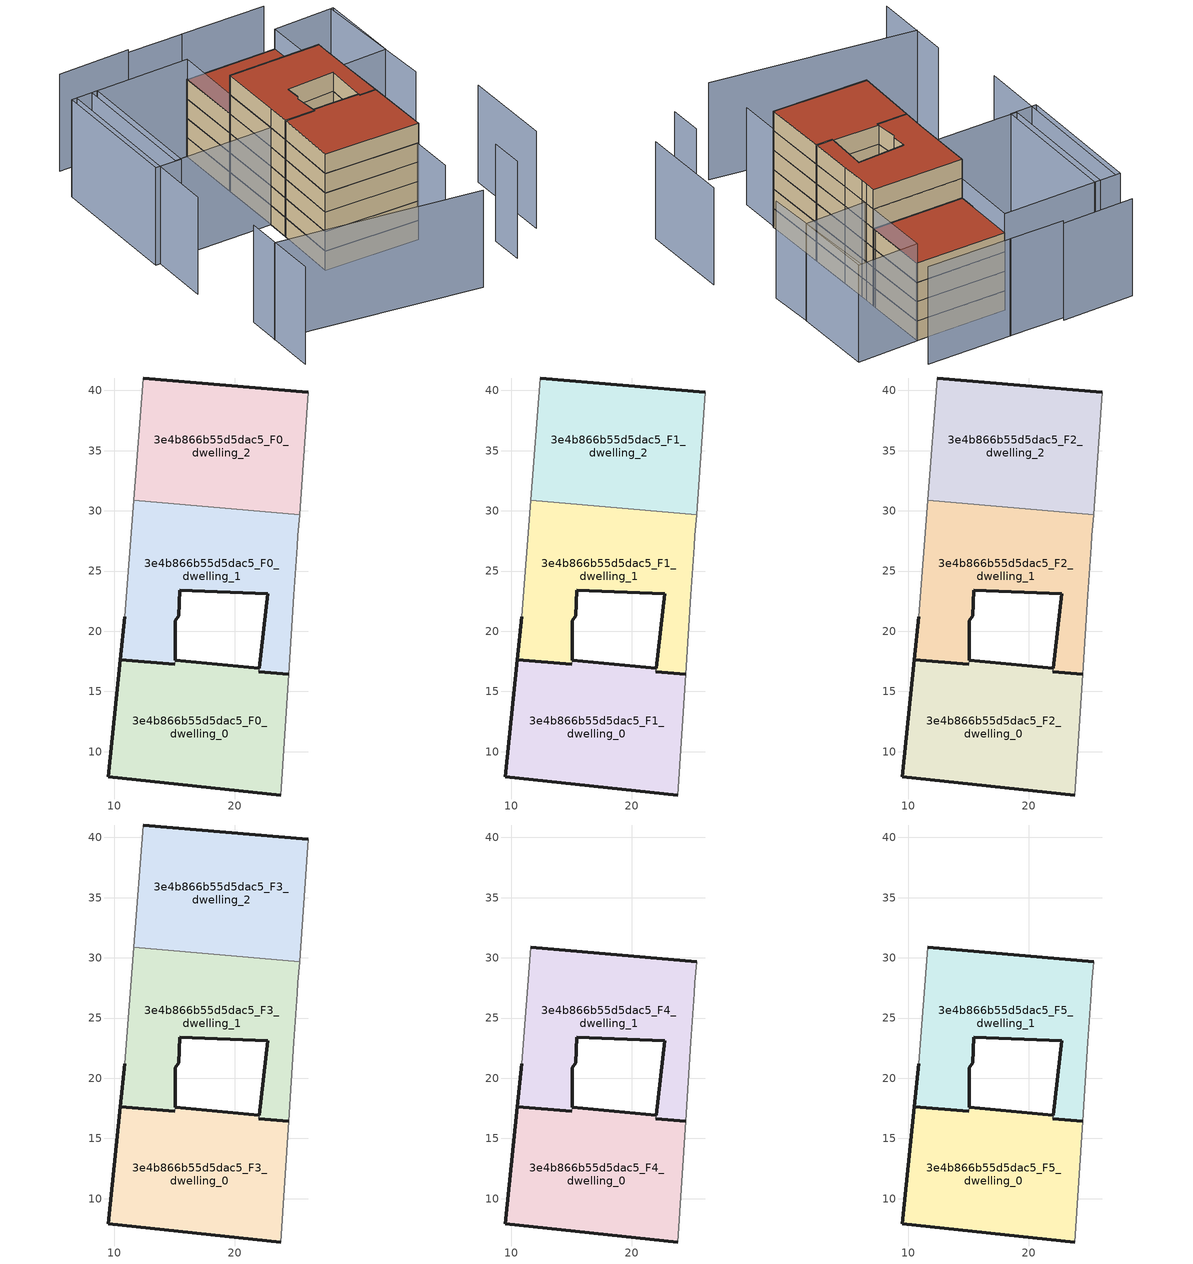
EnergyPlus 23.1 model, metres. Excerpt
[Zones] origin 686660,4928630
3e4b866b55d5dac5_F0_dwelling_0
 floor ground (EU_floor_Construction): 23.85,6.4 24.5,16.43 22.03,16.65 22.06,16.92 15.06,17.61 15.06,17.25 10.51,17.64 9.53,7.92 z0
 wall outside (EU_wall_Construction): 15.06,17.61 22.06,16.92 / 22.03,16.65 24.5,16.43 / 23.85,6.4 9.53,7.92 10.51,17.64 15.06,17.25 z0:3
 wall to 3e4b866b55d5dac5_F0_dwelling_1 (EU_wall_Construction): 22.06,16.92 22.03,16.65 / 15.06,17.25 15.06,17.61 z0:3
 wall adiabatic (EU_wall_Construction): 24.5,16.43 23.85,6.4 z0:3
3e4b866b55d5dac5_F0_dwelling_1
 floor ground (EU_floor_Construction): 24.5,16.43 24.92,22.98 25.21,27.07 25.27,27.95 25.42,29.67 11.62,30.86 10.87,21.2 10.51,17.64 15.05,17.25 15.06,17.25 15.06,17.61 15.06,17.62 15.09,20.87 15.38,21.3 15.46,23.42 22.75,23.13 22.06,16.93 22.06,16.92 22.03,16.65 z0
 wall outside (EU_wall_Construction): 22.06,16.92 22.06,16.93 22.75,23.13 15.46,23.42 15.38,21.3 15.09,20.87 15.06,17.62 15.06,17.61 / 15.06,17.25 15.05,17.25 10.51,17.64 10.87,21.2 / 24.5,16.43 22.03,16.65 z0:3
 wall adiabatic (EU_wall_Construction): 10.87,21.2 11.62,30.86 / 25.42,29.67 25.27,27.95 25.21,27.07 24.92,22.98 24.5,16.43 z0:3
 wall to 3e4b866b55d5dac5_F0_dwelling_2 (EU_wall_Construction): 11.62,30.86 25.42,29.67 z0:3
3e4b866b55d5dac5_F0_dwelling_2
 floor ground (EU_floor_Construction): 25.42,29.67 25.48,30.29 26.11,39.85 12.42,41.03 11.62,30.86 z0
 wall outside (EU_wall_Construction): 12.42,41.03 26.11,39.85 z0:3
 wall adiabatic (EU_wall_Construction): 11.62,30.86 12.42,41.03 / 26.11,39.85 25.48,30.29 25.42,29.67 z0:3
3e4b866b55d5dac5_F1_dwelling_0
 floor to 3e4b866b55d5dac5_F0_dwelling_0 (EU_floor_Construction): 23.85,6.4 24.5,16.43 22.03,16.65 22.06,16.92 15.06,17.61 15.06,17.25 10.51,17.64 9.53,7.92 z3
 wall outside (EU_wall_Construction): 15.06,17.61 22.06,16.92 / 22.03,16.65 24.5,16.43 / 23.85,6.4 9.53,7.92 10.51,17.64 15.06,17.25 z3:6
 wall to 3e4b866b55d5dac5_F1_dwelling_1 (EU_wall_Construction): 22.06,16.92 22.03,16.65 / 15.06,17.25 15.06,17.61 z3:6
 wall adiabatic (EU_wall_Construction): 24.5,16.43 23.85,6.4 z3:6
3e4b866b55d5dac5_F1_dwelling_1
 floor to 3e4b866b55d5dac5_F0_dwelling_1 (EU_floor_Construction): 24.5,16.43 24.92,22.98 25.21,27.07 25.27,27.95 25.42,29.67 11.62,30.86 10.87,21.2 10.51,17.64 15.05,17.25 15.06,17.25 15.06,17.61 15.06,17.62 15.09,20.87 15.38,21.3 15.46,23.42 22.75,23.13 22.06,16.93 22.06,16.92 22.03,16.65 z3
 wall outside (EU_wall_Construction): 22.06,16.92 22.06,16.93 22.75,23.13 15.46,23.42 15.38,21.3 15.09,20.87 15.06,17.62 15.06,17.61 / 15.06,17.25 15.05,17.25 10.51,17.64 10.87,21.2 / 24.5,16.43 22.03,16.65 z3:6
 wall adiabatic (EU_wall_Construction): 10.87,21.2 11.62,30.86 / 25.42,29.67 25.27,27.95 25.21,27.07 24.92,22.98 24.5,16.43 z3:6
 wall to 3e4b866b55d5dac5_F1_dwelling_2 (EU_wall_Construction): 11.62,30.86 25.42,29.67 z3:6
3e4b866b55d5dac5_F1_dwelling_2
 floor to 3e4b866b55d5dac5_F0_dwelling_2 (EU_floor_Construction): 25.42,29.67 25.48,30.29 26.11,39.85 12.42,41.03 11.62,30.86 z3
 wall outside (EU_wall_Construction): 12.42,41.03 26.11,39.85 z3:6
 wall adiabatic (EU_wall_Construction): 11.62,30.86 12.42,41.03 / 26.11,39.85 25.48,30.29 25.42,29.67 z3:6
3e4b866b55d5dac5_F2_dwelling_0
 floor to 3e4b866b55d5dac5_F1_dwelling_0 (EU_floor_Construction): 23.85,6.4 24.5,16.43 22.03,16.65 22.06,16.92 15.06,17.61 15.06,17.25 10.51,17.64 9.53,7.92 z6
 wall outside (EU_wall_Construction): 15.06,17.61 22.06,16.92 / 22.03,16.65 24.5,16.43 / 23.85,6.4 9.53,7.92 10.51,17.64 15.06,17.25 z6:9
 wall to 3e4b866b55d5dac5_F2_dwelling_1 (EU_wall_Construction): 22.06,16.92 22.03,16.65 / 15.06,17.25 15.06,17.61 z6:9
 wall adiabatic (EU_wall_Construction): 24.5,16.43 23.85,6.4 z6:9
3e4b866b55d5dac5_F2_dwelling_1
 floor to 3e4b866b55d5dac5_F1_dwelling_1 (EU_floor_Construction): 24.5,16.43 24.92,22.98 25.21,27.07 25.27,27.95 25.42,29.67 11.62,30.86 10.87,21.2 10.51,17.64 15.05,17.25 15.06,17.25 15.06,17.61 15.06,17.62 15.09,20.87 15.38,21.3 15.46,23.42 22.75,23.13 22.06,16.93 22.06,16.92 22.03,16.65 z6
 wall outside (EU_wall_Construction): 22.06,16.92 22.06,16.93 22.75,23.13 15.46,23.42 15.38,21.3 15.09,20.87 15.06,17.62 15.06,17.61 / 15.06,17.25 15.05,17.25 10.51,17.64 10.87,21.2 / 24.5,16.43 22.03,16.65 z6:9
 wall adiabatic (EU_wall_Construction): 10.87,21.2 11.62,30.86 / 25.42,29.67 25.27,27.95 25.21,27.07 24.92,22.98 24.5,16.43 z6:9
 wall to 3e4b866b55d5dac5_F2_dwelling_2 (EU_wall_Construction): 11.62,30.86 25.42,29.67 z6:9
3e4b866b55d5dac5_F2_dwelling_2
 floor to 3e4b866b55d5dac5_F1_dwelling_2 (EU_floor_Construction): 25.42,29.67 25.48,30.29 26.11,39.85 12.42,41.03 11.62,30.86 z6
 wall outside (EU_wall_Construction): 12.42,41.03 26.11,39.85 z6:9
 wall adiabatic (EU_wall_Construction): 11.62,30.86 12.42,41.03 / 26.11,39.85 25.48,30.29 25.42,29.67 z6:9
3e4b866b55d5dac5_F3_dwelling_0
 floor to 3e4b866b55d5dac5_F2_dwelling_0 (EU_floor_Construction): 23.85,6.4 24.5,16.43 22.03,16.65 22.06,16.92 15.06,17.61 15.06,17.25 10.51,17.64 9.53,7.92 z9
 wall outside (EU_wall_Construction): 15.06,17.61 22.06,16.92 / 22.03,16.65 24.5,16.43 / 23.85,6.4 9.53,7.92 10.51,17.64 15.06,17.25 z9:12
 wall to 3e4b866b55d5dac5_F3_dwelling_1 (EU_wall_Construction): 22.06,16.92 22.03,16.65 / 15.06,17.25 15.06,17.61 z9:12
 wall adiabatic (EU_wall_Construction): 24.5,16.43 23.85,6.4 z9:12
3e4b866b55d5dac5_F3_dwelling_1
 floor to 3e4b866b55d5dac5_F2_dwelling_1 (EU_floor_Construction): 24.5,16.43 24.92,22.98 25.21,27.07 25.27,27.95 25.42,29.67 11.62,30.86 10.87,21.2 10.51,17.64 15.05,17.25 15.06,17.25 15.06,17.61 15.06,17.62 15.09,20.87 15.38,21.3 15.46,23.42 22.75,23.13 22.06,16.93 22.06,16.92 22.03,16.65 z9
 wall outside (EU_wall_Construction): 22.06,16.92 22.06,16.93 22.75,23.13 15.46,23.42 15.38,21.3 15.09,20.87 15.06,17.62 15.06,17.61 / 15.06,17.25 15.05,17.25 10.51,17.64 10.87,21.2 / 24.5,16.43 22.03,16.65 z9:12
 wall adiabatic (EU_wall_Construction): 10.87,21.2 11.62,30.86 / 25.42,29.67 25.27,27.95 25.21,27.07 24.92,22.98 24.5,16.43 z9:12
 wall to 3e4b866b55d5dac5_F3_dwelling_2 (EU_wall_Construction): 11.62,30.86 25.42,29.67 z9:12
3e4b866b55d5dac5_F3_dwelling_2
 floor to 3e4b866b55d5dac5_F2_dwelling_2 (EU_floor_Construction): 25.42,29.67 25.48,30.29 26.11,39.85 12.42,41.03 11.62,30.86 z9
 wall outside (EU_wall_Construction): 12.42,41.03 26.11,39.85 z9:12
 wall adiabatic (EU_wall_Construction): 11.62,30.86 12.42,41.03 / 26.11,39.85 25.48,30.29 25.42,29.67 z9:12
 roof outside (EU_roof_Construction): 26.11,39.85 25.48,30.29 25.42,29.67 11.62,30.86 12.42,41.03 z12
3e4b866b55d5dac5_F4_dwelling_0
 floor to 3e4b866b55d5dac5_F3_dwelling_0 (EU_floor_Construction): 23.85,6.4 24.5,16.43 22.03,16.65 22.06,16.92 15.06,17.61 15.06,17.25 10.51,17.64 9.53,7.92 z12
 wall outside (EU_wall_Construction): 15.06,17.61 22.06,16.92 / 22.03,16.65 24.5,16.43 / 23.85,6.4 9.53,7.92 10.51,17.64 15.06,17.25 z12:15
 wall to 3e4b866b55d5dac5_F4_dwelling_1 (EU_wall_Construction): 22.06,16.92 22.03,16.65 / 15.06,17.25 15.06,17.61 z12:15
 wall adiabatic (EU_wall_Construction): 24.5,16.43 23.85,6.4 z12:15
3e4b866b55d5dac5_F4_dwelling_1
 floor to 3e4b866b55d5dac5_F3_dwelling_1 (EU_floor_Construction): 24.5,16.43 24.92,22.98 25.21,27.07 25.27,27.95 25.42,29.67 11.62,30.86 10.87,21.2 10.51,17.64 15.05,17.25 15.06,17.25 15.06,17.61 15.06,17.62 15.09,20.87 15.38,21.3 15.46,23.42 22.75,23.13 22.06,16.93 22.06,16.92 22.03,16.65 z12
 wall outside (EU_wall_Construction): 22.06,16.92 22.06,16.93 22.75,23.13 15.46,23.42 15.38,21.3 15.09,20.87 15.06,17.62 15.06,17.61 / 15.06,17.25 15.05,17.25 10.51,17.64 10.87,21.2 / 11.62,30.86 25.42,29.67 / 24.5,16.43 22.03,16.65 z12:15
 wall adiabatic (EU_wall_Construction): 10.87,21.2 11.62,30.86 / 25.42,29.67 25.27,27.95 25.21,27.07 24.92,22.98 24.5,16.43 z12:15
3e4b866b55d5dac5_F5_dwelling_0
 floor to 3e4b866b55d5dac5_F4_dwelling_0 (EU_floor_Construction): 23.85,6.4 24.5,16.43 22.03,16.65 22.06,16.92 15.06,17.61 15.06,17.25 10.51,17.64 9.53,7.92 z15
 wall outside (EU_wall_Construction): 15.06,17.61 22.06,16.92 / 22.03,16.65 24.5,16.43 / 23.85,6.4 9.53,7.92 10.51,17.64 15.06,17.25 z15:18
 wall to 3e4b866b55d5dac5_F5_dwelling_1 (EU_wall_Construction): 22.06,16.92 22.03,16.65 / 15.06,17.25 15.06,17.61 z15:18
 wall adiabatic (EU_wall_Construction): 24.5,16.43 23.85,6.4 z15:18
 roof outside (EU_roof_Construction): 24.5,16.43 23.85,6.4 9.53,7.92 10.51,17.64 15.06,17.25 15.06,17.61 22.06,16.92 22.03,16.65 z18
3e4b866b55d5dac5_F5_dwelling_1
 floor to 3e4b866b55d5dac5_F4_dwelling_1 (EU_floor_Construction): 24.5,16.43 24.92,22.98 25.21,27.07 25.27,27.95 25.42,29.67 11.62,30.86 10.87,21.2 10.51,17.64 15.05,17.25 15.06,17.25 15.06,17.61 15.06,17.62 15.09,20.87 15.38,21.3 15.46,23.42 22.75,23.13 22.06,16.93 22.06,16.92 22.03,16.65 z15
 wall outside (EU_wall_Construction): 22.06,16.92 22.06,16.93 22.75,23.13 15.46,23.42 15.38,21.3 15.09,20.87 15.06,17.62 15.06,17.61 / 15.06,17.25 15.05,17.25 10.51,17.64 10.87,21.2 / 11.62,30.86 25.42,29.67 / 24.5,16.43 22.03,16.65 z15:18
 wall adiabatic (EU_wall_Construction): 10.87,21.2 11.62,30.86 / 25.42,29.67 25.27,27.95 25.21,27.07 24.92,22.98 24.5,16.43 z15:18
 roof outside (EU_roof_Construction): 25.42,29.67 25.27,27.95 25.21,27.07 24.92,22.98 24.5,16.43 22.03,16.65 22.06,16.92 22.06,16.93 22.75,23.13 15.46,23.42 15.38,21.3 15.09,20.87 15.06,17.62 15.06,17.61 15.06,17.25 15.05,17.25 10.51,17.64 10.87,21.2 11.62,30.86 z18
shading: -5.66,3.69 -6.63,-8.47 / -4.7,42.49 -7.13,13.65 / 34.19,20.3 34.89,39.3 / 28.46,45.23 15.71,46.42 / 15.77,46.42 7.56,47.16 / -6.06,-1.33 23.34,-7.94 / 31.16,-5.12 31.55,-0.08 / 37.67,-0.82 38.61,12.7 / 23.15,-0.16 25.27,27.95 / 7.88,47.67 -2.83,48.49 / -5.5,42.56 -1.52,42.24 / -1.52,42.24 -3.1,22.32 / -3.1,22.32 -7.08,22.63 / -7.08,22.63 -5.5,42.56 / 10.87,21.2 -4.01,22.43 / -4.01,22.43 -2.38,42.31 / -2.38,42.31 12.51,41.09 / 12.51,41.09 10.87,21.2 / 35.31,39.28 34.52,27.07 / 34.52,27.07 25.25,27.67 / 25.25,27.67 26.04,39.88 / 26.04,39.88 35.31,39.28 z0:15
[Building]
EU S2 Campaign: North Axis=0; Terrain=City; Solar Distribution=FullExterior
[Site:Location]
Bologna: Latitude=44.5; Longitude=11.25; Time Zone=1; Elevation=37
[SizingPeriod:WeatherFileDays]
AnnualSizingPeriod: Begin Month=1; Begin Day of Month=1; End Month=12; End Day of Month=31; Day of Week for Start Day=Monday; Use Weather File Daylight Saving Period=No; Use Weather File Rain and Snow Indicators=No
[MATERIAL]
EU_InternalMass_Material: Roughness=MediumRough; Thickness=0.1; Conductivity=1; Density=1800; Specific Heat=900; Thermal Absorptance=0.9; Solar Absorptance=0.7; Visible Absorptance=0.7
[MATERIAL:NOMASS] Roughness=MediumRough; Thermal Absorptance=0.9; Solar Absorptance=0.7; Visible Absorptance=0.7
Name | Thermal Resistance
EU_wall_NoMass | 0.905828
EU_roof_NoMass | 0.37593
EU_floor_NoMass | 0.67114
[CONSTRUCTION]
EU_wall_Construction: EU_wall_NoMass
EU_roof_Construction: EU_roof_NoMass
EU_floor_Construction: EU_floor_NoMass
EU_InternalMass_Construction: EU_InternalMass_Material
[ZONE] Type=1; Multiplier=1; Ceiling Height=autocalculate; Floor Area=autocalculate; Part of Total Floor Area=Yes
Name | Volume
3e4b866b55d5dac5_F0_dwelling_0; 3e4b866b55d5dac5_F1_dwelling_0; 3e4b866b55d5dac5_F2_dwelling_0; 3e4b866b55d5dac5_F3_dwelling_0; 3e4b866b55d5dac5_F4_dwelling_0; 3e4b866b55d5dac5_F5_dwelling_0 | 429.278
3e4b866b55d5dac5_F0_dwelling_1; 3e4b866b55d5dac5_F1_dwelling_1; 3e4b866b55d5dac5_F2_dwelling_1; 3e4b866b55d5dac5_F3_dwelling_1; 3e4b866b55d5dac5_F4_dwelling_1; 3e4b866b55d5dac5_F5_dwelling_1 | 415.746
3e4b866b55d5dac5_F0_dwelling_2; 3e4b866b55d5dac5_F1_dwelling_2; 3e4b866b55d5dac5_F2_dwelling_2; 3e4b866b55d5dac5_F3_dwelling_2 | 422.509
[INTERNALMASS] Construction=EU_InternalMass_Construction
Name | Zone or ZoneList | Surface Area
3e4b866b55d5dac5_F0_dwelling_0_EU_InternalMass | 3e4b866b55d5dac5_F0_dwelling_0 | 143.093
3e4b866b55d5dac5_F0_dwelling_1_EU_InternalMass | 3e4b866b55d5dac5_F0_dwelling_1 | 138.582
3e4b866b55d5dac5_F0_dwelling_2_EU_InternalMass | 3e4b866b55d5dac5_F0_dwelling_2 | 140.837
3e4b866b55d5dac5_F1_dwelling_0_EU_InternalMass | 3e4b866b55d5dac5_F1_dwelling_0 | 143.093
3e4b866b55d5dac5_F1_dwelling_1_EU_InternalMass | 3e4b866b55d5dac5_F1_dwelling_1 | 138.582
3e4b866b55d5dac5_F1_dwelling_2_EU_InternalMass | 3e4b866b55d5dac5_F1_dwelling_2 | 140.837
3e4b866b55d5dac5_F2_dwelling_0_EU_InternalMass | 3e4b866b55d5dac5_F2_dwelling_0 | 143.093
3e4b866b55d5dac5_F2_dwelling_1_EU_InternalMass | 3e4b866b55d5dac5_F2_dwelling_1 | 138.582
3e4b866b55d5dac5_F2_dwelling_2_EU_InternalMass | 3e4b866b55d5dac5_F2_dwelling_2 | 140.837
3e4b866b55d5dac5_F3_dwelling_0_EU_InternalMass | 3e4b866b55d5dac5_F3_dwelling_0 | 143.093
3e4b866b55d5dac5_F3_dwelling_1_EU_InternalMass | 3e4b866b55d5dac5_F3_dwelling_1 | 138.582
3e4b866b55d5dac5_F3_dwelling_2_EU_InternalMass | 3e4b866b55d5dac5_F3_dwelling_2 | 140.837
3e4b866b55d5dac5_F4_dwelling_0_EU_InternalMass | 3e4b866b55d5dac5_F4_dwelling_0 | 256.262
3e4b866b55d5dac5_F4_dwelling_1_EU_InternalMass | 3e4b866b55d5dac5_F4_dwelling_1 | 166.242
3e4b866b55d5dac5_F5_dwelling_0_EU_InternalMass | 3e4b866b55d5dac5_F5_dwelling_0 | 256.262
3e4b866b55d5dac5_F5_dwelling_1_EU_InternalMass | 3e4b866b55d5dac5_F5_dwelling_1 | 166.242
[OTHEREQUIPMENT] Fuel Type=Electricity; Design Level Calculation Method=Watts/Area; Power per Zone Floor Area=1; Fraction Latent=0; Fraction Radiant=0; Fraction Lost=0; Carbon Dioxide Generation Rate=0; EndUse Subcategory=EU_Step8_InternalGains
Name | Zone or ZoneList or Space or SpaceList | Schedule
EU_Step8_InternalGain_3e4b866b55d5dac5_F0_dwelling_0_f000 | 3e4b866b55d5dac5_F0_dwelling_0 | EU_Step8_GainSchedule_3e4b866b55d5dac5_F0_dwelling_0_f000
EU_Step8_InternalGain_3e4b866b55d5dac5_F0_dwelling_1_f000 | 3e4b866b55d5dac5_F0_dwelling_1 | EU_Step8_GainSchedule_3e4b866b55d5dac5_F0_dwelling_1_f000
EU_Step8_InternalGain_3e4b866b55d5dac5_F0_dwelling_2_f000 | 3e4b866b55d5dac5_F0_dwelling_2 | EU_Step8_GainSchedule_3e4b866b55d5dac5_F0_dwelling_2_f000
EU_Step8_InternalGain_3e4b866b55d5dac5_F1_dwelling_0_f000 | 3e4b866b55d5dac5_F1_dwelling_0 | EU_Step8_GainSchedule_3e4b866b55d5dac5_F1_dwelling_0_f000
EU_Step8_InternalGain_3e4b866b55d5dac5_F1_dwelling_1_f000 | 3e4b866b55d5dac5_F1_dwelling_1 | EU_Step8_GainSchedule_3e4b866b55d5dac5_F1_dwelling_1_f000
EU_Step8_InternalGain_3e4b866b55d5dac5_F1_dwelling_2_f000 | 3e4b866b55d5dac5_F1_dwelling_2 | EU_Step8_GainSchedule_3e4b866b55d5dac5_F1_dwelling_2_f000
EU_Step8_InternalGain_3e4b866b55d5dac5_F2_dwelling_0_f000 | 3e4b866b55d5dac5_F2_dwelling_0 | EU_Step8_GainSchedule_3e4b866b55d5dac5_F2_dwelling_0_f000
EU_Step8_InternalGain_3e4b866b55d5dac5_F2_dwelling_1_f000 | 3e4b866b55d5dac5_F2_dwelling_1 | EU_Step8_GainSchedule_3e4b866b55d5dac5_F2_dwelling_1_f000
EU_Step8_InternalGain_3e4b866b55d5dac5_F2_dwelling_2_f000 | 3e4b866b55d5dac5_F2_dwelling_2 | EU_Step8_GainSchedule_3e4b866b55d5dac5_F2_dwelling_2_f000
EU_Step8_InternalGain_3e4b866b55d5dac5_F3_dwelling_0_f000 | 3e4b866b55d5dac5_F3_dwelling_0 | EU_Step8_GainSchedule_3e4b866b55d5dac5_F3_dwelling_0_f000
EU_Step8_InternalGain_3e4b866b55d5dac5_F3_dwelling_1_f000 | 3e4b866b55d5dac5_F3_dwelling_1 | EU_Step8_GainSchedule_3e4b866b55d5dac5_F3_dwelling_1_f000
EU_Step8_InternalGain_3e4b866b55d5dac5_F3_dwelling_2_f000 | 3e4b866b55d5dac5_F3_dwelling_2 | EU_Step8_GainSchedule_3e4b866b55d5dac5_F3_dwelling_2_f000
EU_Step8_InternalGain_3e4b866b55d5dac5_F4_dwelling_0_f000 | 3e4b866b55d5dac5_F4_dwelling_0 | EU_Step8_GainSchedule_3e4b866b55d5dac5_F4_dwelling_0_f000
EU_Step8_InternalGain_3e4b866b55d5dac5_F4_dwelling_1_f000 | 3e4b866b55d5dac5_F4_dwelling_1 | EU_Step8_GainSchedule_3e4b866b55d5dac5_F4_dwelling_1_f000
EU_Step8_InternalGain_3e4b866b55d5dac5_F5_dwelling_0_f000 | 3e4b866b55d5dac5_F5_dwelling_0 | EU_Step8_GainSchedule_3e4b866b55d5dac5_F5_dwelling_0_f000
EU_Step8_InternalGain_3e4b866b55d5dac5_F5_dwelling_1_f000 | 3e4b866b55d5dac5_F5_dwelling_1 | EU_Step8_GainSchedule_3e4b866b55d5dac5_F5_dwelling_1_f000
[ZONEVENTILATION:DESIGNFLOWRATE] Schedule=EU_AlwaysOn; Design Flow Rate Calculation Method=AirChanges/Hour; Air Changes per Hour=0.73129; Ventilation Type=Natural; Fan Pressure Rise=0; Fan Total Efficiency=1; Constant Term Coefficient=1; Temperature Term Coefficient=0; Velocity Term Coefficient=0; Velocity Squared Term Coefficient=0; Minimum Indoor Temperature=-100; Maximum Indoor Temperature=100; Delta Temperature=-100; Minimum Outdoor Temperature=-100; Maximum Outdoor Temperature=100; Maximum Wind Speed=40
Name | Zone or ZoneList or Space or SpaceList
EU_ConstantAir_3e4b866b55d5dac5_F0_dwelling_0 | 3e4b866b55d5dac5_F0_dwelling_0
EU_ConstantAir_3e4b866b55d5dac5_F0_dwelling_1 | 3e4b866b55d5dac5_F0_dwelling_1
EU_ConstantAir_3e4b866b55d5dac5_F0_dwelling_2 | 3e4b866b55d5dac5_F0_dwelling_2
EU_ConstantAir_3e4b866b55d5dac5_F1_dwelling_0 | 3e4b866b55d5dac5_F1_dwelling_0
EU_ConstantAir_3e4b866b55d5dac5_F1_dwelling_1 | 3e4b866b55d5dac5_F1_dwelling_1
EU_ConstantAir_3e4b866b55d5dac5_F1_dwelling_2 | 3e4b866b55d5dac5_F1_dwelling_2
EU_ConstantAir_3e4b866b55d5dac5_F2_dwelling_0 | 3e4b866b55d5dac5_F2_dwelling_0
EU_ConstantAir_3e4b866b55d5dac5_F2_dwelling_1 | 3e4b866b55d5dac5_F2_dwelling_1
EU_ConstantAir_3e4b866b55d5dac5_F2_dwelling_2 | 3e4b866b55d5dac5_F2_dwelling_2
EU_ConstantAir_3e4b866b55d5dac5_F3_dwelling_0 | 3e4b866b55d5dac5_F3_dwelling_0
EU_ConstantAir_3e4b866b55d5dac5_F3_dwelling_1 | 3e4b866b55d5dac5_F3_dwelling_1
EU_ConstantAir_3e4b866b55d5dac5_F3_dwelling_2 | 3e4b866b55d5dac5_F3_dwelling_2
EU_ConstantAir_3e4b866b55d5dac5_F4_dwelling_0 | 3e4b866b55d5dac5_F4_dwelling_0
EU_ConstantAir_3e4b866b55d5dac5_F4_dwelling_1 | 3e4b866b55d5dac5_F4_dwelling_1
EU_ConstantAir_3e4b866b55d5dac5_F5_dwelling_0 | 3e4b866b55d5dac5_F5_dwelling_0
EU_ConstantAir_3e4b866b55d5dac5_F5_dwelling_1 | 3e4b866b55d5dac5_F5_dwelling_1
[HVACTEMPLATE:THERMOSTAT] Constant Heating Setpoint=20; Constant Cooling Setpoint=50
EU_HeatOnly_3e4b866b55d5dac5_F0_dwelling_0; EU_HeatOnly_3e4b866b55d5dac5_F0_dwelling_1; EU_HeatOnly_3e4b866b55d5dac5_F0_dwelling_2; EU_HeatOnly_3e4b866b55d5dac5_F1_dwelling_0; EU_HeatOnly_3e4b866b55d5dac5_F1_dwelling_1; EU_HeatOnly_3e4b866b55d5dac5_F1_dwelling_2; EU_HeatOnly_3e4b866b55d5dac5_F2_dwelling_0; EU_HeatOnly_3e4b866b55d5dac5_F2_dwelling_1; EU_HeatOnly_3e4b866b55d5dac5_F2_dwelling_2; EU_HeatOnly_3e4b866b55d5dac5_F3_dwelling_0; EU_HeatOnly_3e4b866b55d5dac5_F3_dwelling_1; EU_HeatOnly_3e4b866b55d5dac5_F3_dwelling_2; EU_HeatOnly_3e4b866b55d5dac5_F4_dwelling_0; EU_HeatOnly_3e4b866b55d5dac5_F4_dwelling_1; EU_HeatOnly_3e4b866b55d5dac5_F5_dwelling_0; EU_HeatOnly_3e4b866b55d5dac5_F5_dwelling_1
[HVACTEMPLATE:ZONE:IDEALLOADSAIRSYSTEM] System Availability Schedule=EU_AlwaysOn; Maximum Heating Supply Air Temperature=50; Minimum Cooling Supply Air Temperature=13; Maximum Heating Supply Air Humidity Ratio=0.0156; Minimum Cooling Supply Air Humidity Ratio=0.0077; Heating Limit=NoLimit; Cooling Limit=NoLimit; Heating Availability Schedule=EU_AlwaysOn; Cooling Availability Schedule=EU_CoolingOff; Dehumidification Control Type=ConstantSensibleHeatRatio; Cooling Sensible Heat Ratio=0.7; Dehumidification Setpoint=60; Humidification Control Type=None; Humidification Setpoint=30; Outdoor Air Method=None; Outdoor Air Flow Rate per Person=0.00944; Outdoor Air Flow Rate per Zone Floor Area=0; Outdoor Air Flow Rate per Zone=0; Demand Controlled Ventilation Type=None; Outdoor Air Economizer Type=NoEconomizer; Heat Recovery Type=None; Sensible Heat Recovery Effectiveness=0.7; Latent Heat Recovery Effectiveness=0.65
Name | Template Thermostat
3e4b866b55d5dac5_F0_dwelling_0 | EU_HeatOnly_3e4b866b55d5dac5_F0_dwelling_0
3e4b866b55d5dac5_F0_dwelling_1 | EU_HeatOnly_3e4b866b55d5dac5_F0_dwelling_1
3e4b866b55d5dac5_F0_dwelling_2 | EU_HeatOnly_3e4b866b55d5dac5_F0_dwelling_2
3e4b866b55d5dac5_F1_dwelling_0 | EU_HeatOnly_3e4b866b55d5dac5_F1_dwelling_0
3e4b866b55d5dac5_F1_dwelling_1 | EU_HeatOnly_3e4b866b55d5dac5_F1_dwelling_1
3e4b866b55d5dac5_F1_dwelling_2 | EU_HeatOnly_3e4b866b55d5dac5_F1_dwelling_2
3e4b866b55d5dac5_F2_dwelling_0 | EU_HeatOnly_3e4b866b55d5dac5_F2_dwelling_0
3e4b866b55d5dac5_F2_dwelling_1 | EU_HeatOnly_3e4b866b55d5dac5_F2_dwelling_1
3e4b866b55d5dac5_F2_dwelling_2 | EU_HeatOnly_3e4b866b55d5dac5_F2_dwelling_2
3e4b866b55d5dac5_F3_dwelling_0 | EU_HeatOnly_3e4b866b55d5dac5_F3_dwelling_0
3e4b866b55d5dac5_F3_dwelling_1 | EU_HeatOnly_3e4b866b55d5dac5_F3_dwelling_1
3e4b866b55d5dac5_F3_dwelling_2 | EU_HeatOnly_3e4b866b55d5dac5_F3_dwelling_2
3e4b866b55d5dac5_F4_dwelling_0 | EU_HeatOnly_3e4b866b55d5dac5_F4_dwelling_0
3e4b866b55d5dac5_F4_dwelling_1 | EU_HeatOnly_3e4b866b55d5dac5_F4_dwelling_1
3e4b866b55d5dac5_F5_dwelling_0 | EU_HeatOnly_3e4b866b55d5dac5_F5_dwelling_0
3e4b866b55d5dac5_F5_dwelling_1 | EU_HeatOnly_3e4b866b55d5dac5_F5_dwelling_1
[SIZING:ZONE] Zone Cooling Design Supply Air Temperature Input Method=SupplyAirTemperature; Zone Cooling Design Supply Air Temperature=13; Zone Heating Design Supply Air Temperature Input Method=SupplyAirTemperature; Zone Heating Design Supply Air Temperature=50; Zone Cooling Design Supply Air Humidity Ratio=0.008; Zone Heating Design Supply Air Humidity Ratio=0.008; Cooling Design Air Flow Method=DesignDay; Cooling Design Air Flow Rate=0; Cooling Minimum Air Flow per Zone Floor Area=0.000762; Cooling Minimum Air Flow=0; Cooling Minimum Air Flow Fraction=0.2; Heating Design Air Flow Method=DesignDay; Heating Design Air Flow Rate=0; Heating Maximum Air Flow per Zone Floor Area=0.002032; Heating Maximum Air Flow=0.141576; Heating Maximum Air Flow Fraction=0.3; Account for Dedicated Outdoor Air System=No; Dedicated Outdoor Air System Control Strategy=NeutralSupplyAir; Dedicated Outdoor Air Low Setpoint Temperature for Design=autosize; Dedicated Outdoor Air High Setpoint Temperature for Design=autosize; Zone Load Sizing Method=Sensible Load Only No Latent Load; Zone Latent Cooling Design Supply Air Humidity Ratio Input Method=HumidityRatioDifference; Zone Cooling Design Supply Air Humidity Ratio Difference=0.005; Zone Latent Heating Design Supply Air Humidity Ratio Input Method=HumidityRatioDifference; Zone Humidification Design Supply Air Humidity Ratio Difference=0.005
3e4b866b55d5dac5_F0_dwelling_0; 3e4b866b55d5dac5_F0_dwelling_1; 3e4b866b55d5dac5_F0_dwelling_2; 3e4b866b55d5dac5_F1_dwelling_0; 3e4b866b55d5dac5_F1_dwelling_1; 3e4b866b55d5dac5_F1_dwelling_2; 3e4b866b55d5dac5_F2_dwelling_0; 3e4b866b55d5dac5_F2_dwelling_1; 3e4b866b55d5dac5_F2_dwelling_2; 3e4b866b55d5dac5_F3_dwelling_0; 3e4b866b55d5dac5_F3_dwelling_1; 3e4b866b55d5dac5_F3_dwelling_2; 3e4b866b55d5dac5_F4_dwelling_0; 3e4b866b55d5dac5_F4_dwelling_1; 3e4b866b55d5dac5_F5_dwelling_0; 3e4b866b55d5dac5_F5_dwelling_1
[SCHEDULE:CONSTANT]
Name | Hourly Value
EU_AlwaysOn | 1
EU_CoolingOff | 0
[SCHEDULE:FILE] Column Number=1; Rows to Skip at Top=0; Number of Hours of Data=8760; Column Separator=Comma; Interpolate to Timestep=No; Minutes per Item=60; Adjust Schedule for Daylight Savings=Yes
Name | File
EU_Step8_GainSchedule_3e4b866b55d5dac5_F0_dwelling_0_f000 | ../../schedules/3e4b866b55d5dac5/3e4b866b55d5dac5_F0_dwelling_0_f000_gain.csv
EU_Step8_GainSchedule_3e4b866b55d5dac5_F0_dwelling_1_f000 | ../../schedules/3e4b866b55d5dac5/3e4b866b55d5dac5_F0_dwelling_1_f000_gain.csv
EU_Step8_GainSchedule_3e4b866b55d5dac5_F0_dwelling_2_f000 | ../../schedules/3e4b866b55d5dac5/3e4b866b55d5dac5_F0_dwelling_2_f000_gain.csv
EU_Step8_GainSchedule_3e4b866b55d5dac5_F1_dwelling_0_f000 | ../../schedules/3e4b866b55d5dac5/3e4b866b55d5dac5_F1_dwelling_0_f000_gain.csv
EU_Step8_GainSchedule_3e4b866b55d5dac5_F1_dwelling_1_f000 | ../../schedules/3e4b866b55d5dac5/3e4b866b55d5dac5_F1_dwelling_1_f000_gain.csv
EU_Step8_GainSchedule_3e4b866b55d5dac5_F1_dwelling_2_f000 | ../../schedules/3e4b866b55d5dac5/3e4b866b55d5dac5_F1_dwelling_2_f000_gain.csv
EU_Step8_GainSchedule_3e4b866b55d5dac5_F2_dwelling_0_f000 | ../../schedules/3e4b866b55d5dac5/3e4b866b55d5dac5_F2_dwelling_0_f000_gain.csv
EU_Step8_GainSchedule_3e4b866b55d5dac5_F2_dwelling_1_f000 | ../../schedules/3e4b866b55d5dac5/3e4b866b55d5dac5_F2_dwelling_1_f000_gain.csv
EU_Step8_GainSchedule_3e4b866b55d5dac5_F2_dwelling_2_f000 | ../../schedules/3e4b866b55d5dac5/3e4b866b55d5dac5_F2_dwelling_2_f000_gain.csv
EU_Step8_GainSchedule_3e4b866b55d5dac5_F3_dwelling_0_f000 | ../../schedules/3e4b866b55d5dac5/3e4b866b55d5dac5_F3_dwelling_0_f000_gain.csv
EU_Step8_GainSchedule_3e4b866b55d5dac5_F3_dwelling_1_f000 | ../../schedules/3e4b866b55d5dac5/3e4b866b55d5dac5_F3_dwelling_1_f000_gain.csv
EU_Step8_GainSchedule_3e4b866b55d5dac5_F3_dwelling_2_f000 | ../../schedules/3e4b866b55d5dac5/3e4b866b55d5dac5_F3_dwelling_2_f000_gain.csv
EU_Step8_GainSchedule_3e4b866b55d5dac5_F4_dwelling_0_f000 | ../../schedules/3e4b866b55d5dac5/3e4b866b55d5dac5_F4_dwelling_0_f000_gain.csv
EU_Step8_GainSchedule_3e4b866b55d5dac5_F4_dwelling_1_f000 | ../../schedules/3e4b866b55d5dac5/3e4b866b55d5dac5_F4_dwelling_1_f000_gain.csv
EU_Step8_GainSchedule_3e4b866b55d5dac5_F5_dwelling_0_f000 | ../../schedules/3e4b866b55d5dac5/3e4b866b55d5dac5_F5_dwelling_0_f000_gain.csv
EU_Step8_GainSchedule_3e4b866b55d5dac5_F5_dwelling_1_f000 | ../../schedules/3e4b866b55d5dac5/3e4b866b55d5dac5_F5_dwelling_1_f000_gain.csv
